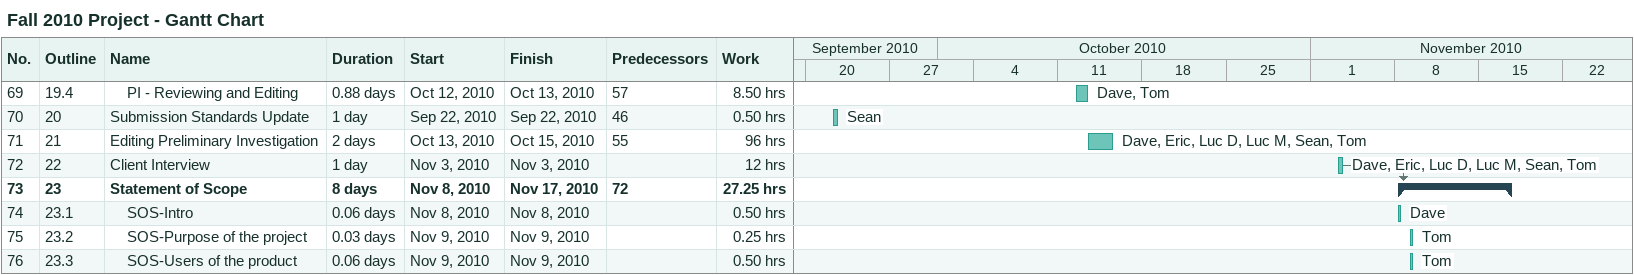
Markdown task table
Fall 2010 Project - Gantt Chart

| ID | WBS | Task | Duration | Start | Finish | Predecessors | Resources | Work (h) |
|---|---|---|---|---|---|---|---|---|
| 69 | 19.4 | PI - Reviewing and Editing | 0.88d | 2010-10-12 | 2010-10-13 | 57 | Dave, Tom | 8.50 |
| 70 | 20 | Submission Standards Update | 1d | 2010-09-22 | 2010-09-22 | 46 | Sean | 0.50 |
| 71 | 21 | Editing Preliminary Investigation | 2d | 2010-10-13 | 2010-10-15 | 55 | Dave, Eric, Luc D, Luc M, Sean, Tom | 96 |
| 72 | 22 | Client Interview | 1d | 2010-11-03 | 2010-11-03 |  | Dave, Eric, Luc D, Luc M, Sean, Tom | 12 |
| 73 | 23 | **Statement of Scope** | 8d | 2010-11-08 | 2010-11-17 | 72 |  | 27.25 |
| 74 | 23.1 | SOS-Intro | 0.06d | 2010-11-08 | 2010-11-08 |  | Dave | 0.50 |
| 75 | 23.2 | SOS-Purpose of the project | 0.03d | 2010-11-09 | 2010-11-09 |  | Tom | 0.25 |
| 76 | 23.3 | SOS-Users of the product | 0.06d | 2010-11-09 | 2010-11-09 |  | Tom | 0.50 |
